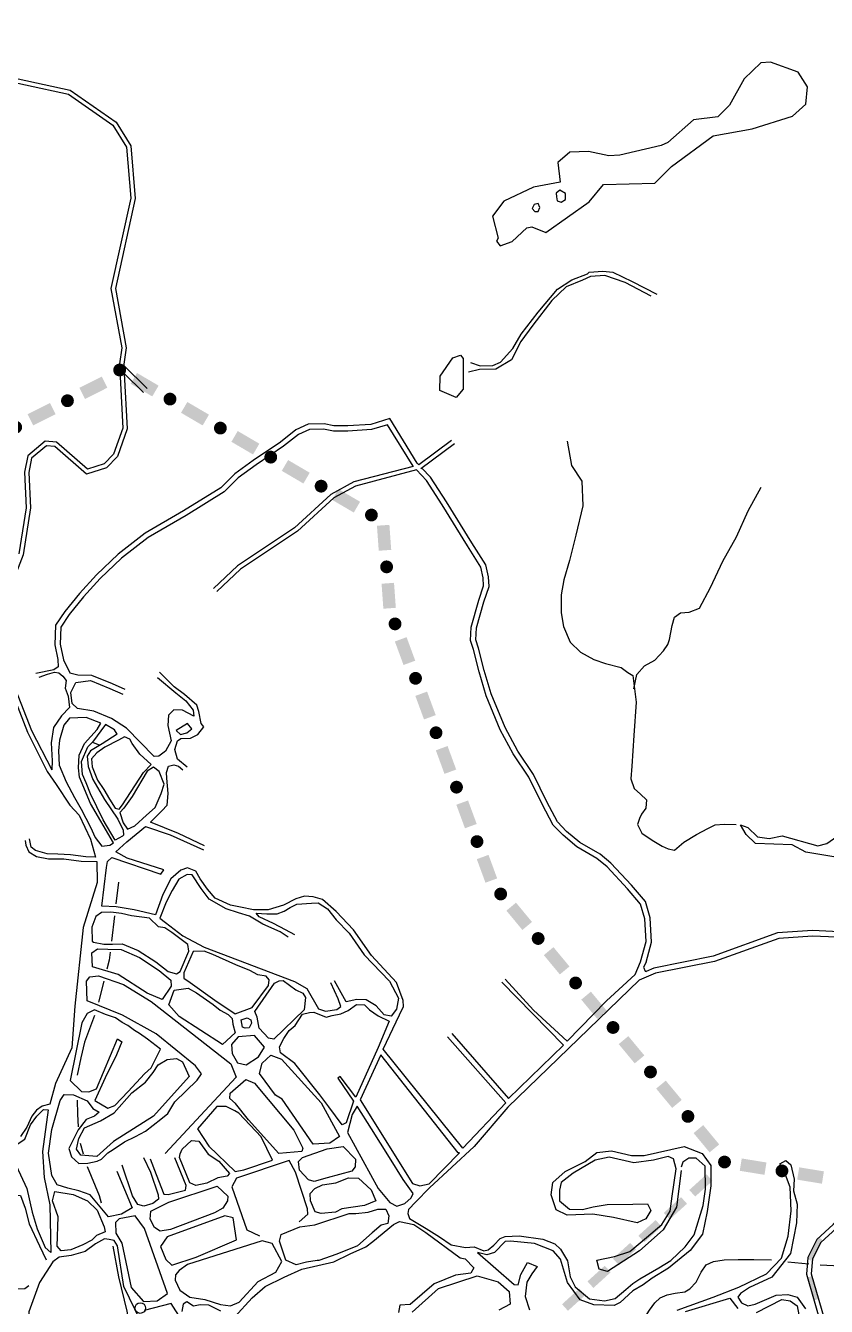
# Model space of a CAD drawing. Extents: x 682046 to 690153, y 7551609 to 7556947.
# Drawn here: x 686558 to 687731, y 7554313 to 7556190 of the extents above; entities that cross this region are included whole.
import ezdxf

# ---------------------------------------------------------------- set-up
doc = ezdxf.new("R2010")
doc.units = 0
doc.header["$LTSCALE"] = 80
doc.header["$MEASUREMENT"] = 0
for name, color, linetype in [('ESTACAO', 5, 'CONTINUOUS'), ('L-FERREA', 6, 'CONTINUOUS'), ('LIMITE-BACIA', 3, 'CONTINUOUS'), ('LIMITE-PROJETO', 1, 'CONTINUOUS'), ('RIO', 4, 'CONTINUOUS'), ('RUA', 7, 'CONTINUOUS')]:
    doc.layers.add(name, color=color, linetype=linetype)

# ---------------------------------------------------------------- blocks, each defined once
blk = doc.blocks.new('C')
at = {"layer": 'LIMITE-BACIA'}
blk.add_solid([(-33.924369, -12.897837), (-34.049212, 12.897837), (34.174054, -12.568263), (34.049212, 13.227411)], dxfattribs=at)
blk = doc.blocks.new('G1')
at = {"layer": 'LIMITE-BACIA', "xscale": 0.5, "yscale": 0.5, "zscale": 0.5}
blk.add_blockref('C', (-0.062421, 0), dxfattribs=at)
blk = doc.blocks.new('R')
at = {"layer": 'LIMITE-PROJETO', "const_width": 18.7}
blk.add_lwpolyline([(-75.231719, 0.286312, 1), (-93.931208, 0.424584, 1)], format="xyb", close=True, dxfattribs=at)
at = {"layer": 'LIMITE-PROJETO'}
blk.add_solid([(36.916794, 17.721334), (36.646701, -18.805257), (-36.376609, 18.263295), (-36.646701, -18.263295)], dxfattribs=at)
blk = doc.blocks.new('R1')
at = {"layer": 'LIMITE-BACIA', "xscale": 0.5, "yscale": 0.5, "zscale": 0.5}
blk.add_blockref('R', (0, 0.270981), dxfattribs=at)
blk = doc.blocks.new('ER2')
at = {"layer": 'L-FERREA'}
blk.add_solid([(-17.49992, 3.394176), (-17.49992, -3.605824), (17.49992, 3.5), (17.49992, -3.5)], dxfattribs=at)

msp = doc.modelspace()

# ---------------------------------------------------------------- linework, layer by layer
at = {"layer": 'ESTACAO'}
msp.add_circle((686725.788203, 7554310.650924), 7.792895, dxfattribs=at)
at = {"layer": 'L-FERREA', "linetype": 'CONTINUOUS'}
for points in [[(688534.768259, 7555075.138423), (688402.319842, 7554978.086533), (688306.35284, 7554894.689487), (688249.32785, 7554853.178516), (688191.468186, 7554799.506796), (688170.442762, 7554782.850818), (688135.211753, 7554754.978148), (688082.142639, 7554706.303294), (687962.064028, 7554626.189798), (687741.484611, 7554433.14108), (687717.600202, 7554411.108595), (687704.044688, 7554384.983232), (687702.066353, 7554360.270544), (687724.894451, 7554282.057352), (687732.318761, 7554242.151265), (687732.124372, 7554219.682521), (687722.895995, 7554196.496076), (687693.897474, 7554154.766146), (687607.861454, 7554053.507445), (687555.667473, 7554005.226118), (687513.023137, 7553972.137066), (687441.847795, 7553926.548438), (687398.067175, 7553872.138945), (687324.217318, 7553738.606669)], [(688538.905671, 7555069.492024), (688406.691887, 7554972.612062), (688310.716585, 7554889.207803), (688253.783617, 7554847.763819), (688196.0287, 7554794.189264), (688174.787665, 7554777.362482), (688139.755142, 7554749.646844), (688086.4765, 7554700.77981), (687966.329711, 7554620.620828), (687746.163587, 7554427.93382), (687723.248438, 7554406.79544), (687710.9095, 7554383.014769), (687709.146791, 7554360.995617), (687731.712268, 7554283.682216), (687739.324348, 7554242.766848), (687739.112773, 7554218.311539), (687729.102736, 7554193.161163), (687699.451925, 7554150.492564), (687612.923587, 7554048.654436), (687560.198265, 7553999.8816), (687517.06472, 7553966.412956), (687446.585305, 7553921.270077), (687403.900051, 7553868.221879), (687335.453422, 7553744.459496)]]:
    msp.add_lwpolyline(points, dxfattribs=at)
at = {"layer": 'LIMITE-PROJETO', "const_width": 9.372782}
msp.add_lwpolyline([(687064.915444, 7555467.952049, 1), (687064.242254, 7555477.300625, 1)], format="xyb", close=True, dxfattribs=at)
at = {"layer": 'LIMITE-PROJETO'}
msp.add_solid([(687093.601496, 7555421.620079), (687075.340485, 7555420.305107), (687090.962903, 7555458.262199), (687072.701892, 7555456.947226)], dxfattribs=at)
at = {"layer": 'RIO'}
for points in [[(687351.711638, 7555580.725597), (687358.048982, 7555545.055358), (687373.17753, 7555522.393734), (687374.265522, 7555486.03825), (687363.970549, 7555443.342163), (687355.129548, 7555405.784694), (687346.609529, 7555377.61539), (687342.746696, 7555355.903854), (687342.586161, 7555329.215778), (687346.083014, 7555309.433216), (687356.00875, 7555286.34793), (687371.225578, 7555271.76655), (687390.587651, 7555260.765504), (687407.648429, 7555255.031467), (687430.603693, 7555249.058299), (687440.397865, 7555241.918457), (687447.948511, 7555237.336695), (687452.37291, 7555198.498555), (687449.302801, 7555149.389614), (687446.454166, 7555104.55911), (687444.765864, 7555085.968933), (687449.85631, 7555072.10974), (687458.848072, 7555063.49347), (687467.886374, 7555055.138785), (687466.576821, 7555043.22785), (687460.407894, 7555034.340396), (687457.413297, 7555028.126557), (687454.738053, 7555019.157252), (687461.107538, 7555006.41982), (687476.284255, 7554996.163417), (687490.693873, 7554987.662683), (687499.430479, 7554983.679514), (687508.539406, 7554981.789025), (687522.422684, 7554993.082082), (687540.939063, 7555004.630294), (687557.850622, 7555013.225651), (687568.309213, 7555018.921118), (687581.423764, 7555019.826209), (687599.368805, 7555019.06228)], [(687449.322476, 7555217.895133), (687453.638981, 7555238.824449), (687464.830987, 7555251.675786), (687479.818372, 7555260.073755), (687492.457923, 7555273.477145), (687499.2431, 7555282.794688), (687501.639103, 7555290.194486), (687505.269235, 7555310.598098), (687508.549502, 7555322.968007), (687517.531665, 7555329.465885), (687530.123046, 7555330.464055), (687545.21474, 7555336.41468), (687561.35603, 7555366.466417), (687579.817899, 7555405.01083), (687599.64546, 7555440.613614), (687616.92137, 7555478.559433), (687635.778017, 7555513.255498)], [(686693.947016, 7554934.520509), (686690.114621, 7554903.010364)], [(686687.974116, 7554885.411025), (686683.452141, 7554848.23112)], [(686681.475826, 7554831.98176), (686680.066553, 7554820.39465), (686676.803751, 7554807.352117)], [(686672.424686, 7554789.847506), (686664.65409, 7554758.785784)], [(686658.620618, 7554739.53752), (686644.304182, 7554700.050472), (686638.465438, 7554677.440348), (686633.356522, 7554651.912791)], [(686633.285627, 7554615.443077), (686633.799477, 7554594.936934), (686634.555709, 7554576.166607)], [(686637.610851, 7554552.478891), (686642.102529, 7554536.559094)], [(686647.813967, 7554517.955345), (686665.430147, 7554475.426288), (686668.623856, 7554465.044667)], [(686685.571877, 7554401.359542), (686693.933604, 7554356.52251), (686706.302848, 7554306.235364), (686710.720008, 7554282.127919)], [(687389.475204, 7554235.448954), (687401.152712, 7554252.953564), (687413.560067, 7554264.623309), (687425.237575, 7554268.999458), (687437.644931, 7554274.104972), (687449.322438, 7554280.669203), (687461.729794, 7554291.609582), (687471.947606, 7554307.655476), (687479.975893, 7554318.595856), (687488.004181, 7554325.889438), (687498.221993, 7554330.265587), (687509.899501, 7554332.453669), (687523.766552, 7554334.641737), (687531.064992, 7554339.017899), (687540.552975, 7554348.499563), (687547.851415, 7554363.086727), (687555.149855, 7554374.027106), (687566.097534, 7554379.132621), (687581.424261, 7554381.320702), (687601.859904, 7554382.050053), (687625.21492, 7554382.050053), (687650.759459, 7554381.320702)], [(687674.844322, 7554378.403256), (687705.497778, 7554375.485823)], [(687722.284201, 7554374.027106), (687741.989996, 7554373.297741), (687758.046572, 7554371.109674), (687771.913604, 7554362.357362), (687782.131435, 7554351.416982), (687792.349247, 7554333.18302), (687804.756602, 7554300.361867), (687814.974414, 7554275.563675), (687826.651941, 7554255.870983)]]:
    msp.add_lwpolyline(points, dxfattribs=at)
at = {"layer": 'RIO', "linetype": 'CONTINUOUS'}
msp.add_lwpolyline([(687771.946869, 7554986.475465), (687742.400645, 7554971.777018), (687701.346562, 7554978.693721), (687681.289648, 7554989.648166), (687627.337207, 7554991.317346), (687613.903545, 7555004.322325), (687605.430308, 7555018.756926), (687616.193252, 7555014.976788), (687630.645378, 7555000.942369), (687647.311477, 7554998.594668), (687666.343684, 7555002.617655), (687718.786806, 7554988.112513), (687732.01638, 7554991.237794), (687793.450727, 7555034.330757), (687798.832462, 7555032.497921), (687805.66473, 7555038.895616), (687818.718769, 7555041.089443), (687819.290526, 7555032.547142), (687805.577379, 7555002.843611), (687780.75201, 7554987.064814)], close=True, dxfattribs=at)
at = {"layer": 'RUA'}
for p, q in [((686701.653205, 7555691.968906), (686736.150199, 7555657.97016)), ((686702.275917, 7555680.211189), (686730.578789, 7555652.317102))]:
    msp.add_line(p, q, dxfattribs=at)
at = {"layer": 'RUA', "linetype": 'CONTINUOUS'}
for points in [[(686139.024269, 7556189.738356), (686189.502114, 7556178.205193), (686313.807768, 7556161.725742), (686351.965057, 7556149.272259), (686432.021447, 7556136.527016), (686623.132013, 7556095.036558), (686690.5246, 7556048.144142), (686712.057403, 7556013.552566), (686718.326152, 7555936.538572), (686689.373353, 7555804.387403), (686705.17055, 7555717.567085), (686701.550475, 7555693.908601), (686701.653205, 7555691.968906)], [(686430.851419, 7556130.303475), (686620.553971, 7556089.1187), (686685.839366, 7556043.692488), (686705.872646, 7556011.509836), (686711.940122, 7555936.96856), (686682.918361, 7555804.502627), (686698.752959, 7555717.476759), (686695.194846, 7555694.223218), (686700.186122, 7555599.98066), (686686.802737, 7555561.911499), (686672.755012, 7555547.457606), (686648.501818, 7555539.640171), (686603.274947, 7555579.192556), (686586.59812, 7555580.837457), (686560.832727, 7555559.277053), (686556.025321, 7555535.490435), (686558.72176, 7555483.369151), (686547.824437, 7555415.828494)], [(686702.275917, 7555680.211189), (686706.57365, 7555599.063749), (686692.31269, 7555558.498317), (686676.196406, 7555541.916056), (686647.032571, 7555532.515794), (686600.634822, 7555573.09215), (686588.621977, 7555574.277024), (686566.597595, 7555555.847086), (686562.38824, 7555535.019576), (686565.07814, 7555483.024686), (686553.969691, 7555414.17548), (686527.375387, 7555344.698955), (686520.045867, 7555309.290087), (686522.784013, 7555268.381017), (686566.477559, 7555157.127298), (686596.058578, 7555099.459945)], [(687182.164097, 7555581.70519), (687134.149576, 7555546.243082)], [(687186.375314, 7555576.789988), (687137.080302, 7555540.382149)], [(687125.619486, 7555543.996972), (687038.727449, 7555521.116897), (687005.183585, 7555502.640816), (686952.039435, 7555453.961863), (686868.283272, 7555398.128252), (686833.189018, 7555365.055137)], [(687130.619974, 7555538.68104), (687041.11181, 7555515.112096), (687009.337808, 7555497.610862), (686956.455034, 7555449.171325), (686872.748207, 7555393.370602), (686838.162311, 7555360.776568)], [(688254.886086, 7555330.855505), (688230.816397, 7555305.840841), (688210.487996, 7555291.160856), (688126.893244, 7555259.185673), (688088.551526, 7555232.544437), (687996.050943, 7555204.443159), (687960.556987, 7555186.785877), (687908.67159, 7555126.383991), (687868.4468, 7555069.476585), (687814.51685, 7554944.362354), (687819.02719, 7554885.2354), (687813.635497, 7554879.070173), (687779.331975, 7554860.53804), (687710.917636, 7554863.68011), (687659.906103, 7554860.265781), (687565.480611, 7554826.079872), (687478.466541, 7554808.89791), (687467.056314, 7554803.971168)], [(686516.533541, 7555266.979802), (686560.653588, 7555154.640116), (686589.579375, 7555097.075327)], [(686942.456444, 7554854.017782), (686931.024479, 7554862.153129), (686905.533988, 7554873.303295), (686885.955618, 7554884.849148), (686869.794574, 7554889.701136), (686851.596936, 7554895.405744), (686826.894078, 7554909.575433), (686814.93496, 7554925.587053), (686801.726851, 7554945.470866), (686794.763485, 7554945.993751), (686782.349284, 7554939.229151), (686772.564754, 7554922.75111), (686763.831469, 7554905.354496), (686754.508218, 7554881.984734), (686762.852342, 7554875.620606), (686788.410287, 7554856.068905), (686819.222957, 7554839.341305), (686951.792306, 7554789.011017), (686969.715519, 7554778.72101), (686986.805014, 7554749.111698), (686997.199824, 7554745.931015), (687013.884933, 7554748.036751), (687019.533462, 7554752.370612), (687015.786622, 7554763.987174), (687005.336919, 7554787.022444)], [(686952.112292, 7554857.630902), (686938.775526, 7554864.649821), (686921.299647, 7554874.35853), (686899.882348, 7554883.803403), (686895.545542, 7554889.446817), (686911.442995, 7554888.532977), (686926.289204, 7554888.53771), (686936.930399, 7554892.216808), (686945.469078, 7554897.733049), (686955.059028, 7554902.330719), (686976.736805, 7554903.781666), (686986.590345, 7554904.441188), (687000.058907, 7554895.453195), (687013.003399, 7554879.507529), (687032.123601, 7554860.019427), (687053.975478, 7554828.227277), (687090.923449, 7554789.475254), (687104.401872, 7554764.710818), (687101.514809, 7554748.694442), (687093.305617, 7554738.255529), (687083.254386, 7554740.549605), (687071.492934, 7554753.607625), (687057.039025, 7554762.52964), (687043.178166, 7554762.590859), (687027.544302, 7554759.566551), (687010.655303, 7554790.082379)], [(687781.181901, 7554852.444646), (687711.001519, 7554855.667824), (687661.567377, 7554852.359075), (687567.629623, 7554818.349747), (687480.853948, 7554801.214858), (687457.000194, 7554790.915214), (687457.000194, 7554790.915214), (687264.632839, 7554605.146337), (687214.983459, 7554547.215625), (687149.551404, 7554486.828872), (687129.770663, 7554466.224973), (687118.703316, 7554454.911356), (687117.837144, 7554449.255973), (687120.19317, 7554441.95048), (687144.814375, 7554427.428179), (687164.313236, 7554415.050755), (687181.292377, 7554403.126615), (687202.68935, 7554399.583295), (687215.080764, 7554400.412684), (687229.167206, 7554394.514273), (687235.920344, 7554395.899166), (687244.072057, 7554403.072364), (687253.405025, 7554412.404102), (687260.674113, 7554415.378383), (687281.119957, 7554416.746874), (687315.693705, 7554411.59778), (687333.580441, 7554404.709846), (687341.554041, 7554397.158416), (687352.049435, 7554379.824831), (687356.102504, 7554356.462665), (687363.292836, 7554342.017529), (687384.403823, 7554324.150615), (687406.378909, 7554321.26794), (687421.723168, 7554324.47173), (687437.622747, 7554337.974588), (687447.616732, 7554346.728633), (687457.735022, 7554353.625219), (687485.901709, 7554369.814938), (687503.247666, 7554380.304941), (687524.308978, 7554400.372616), (687537.440185, 7554418.043716), (687550.751721, 7554460.915159), (687554.133507, 7554484.774972), (687553.733649, 7554518.643555), (687540.513379, 7554530.197349), (687529.939228, 7554530.11153), (687520.977182, 7554524.53622), (687518.376632, 7554516.898958)], [(686691.323208, 7554511.217957), (686713.975467, 7554457.367964), (686698.423688, 7554448.252824), (686679.433631, 7554444.145768), (686652.188222, 7554476.541008), (686635.637243, 7554482.353967), (686619.776201, 7554486.482936), (686604.08381, 7554491.159788), (686596.037133, 7554504.878151), (686591.108048, 7554537.497624), (686596.189467, 7554572.476836), (686608.344201, 7554614.873144), (686614.077712, 7554623.363469), (686627.945848, 7554623.138234), (686648.175202, 7554614.11106), (686656.41406, 7554603.127894), (686665.417893, 7554597.963249), (686658.906554, 7554591.760109), (686646.533586, 7554586.894832), (686634.852354, 7554571.694731), (686621.104955, 7554544.244965), (686624.785152, 7554532.379945), (686635.820348, 7554522.737382), (686649.075404, 7554523.047844), (686662.751364, 7554525.693406), (686668.880203, 7554528.987284), (686678.072564, 7554538.253505), (686686.116562, 7554543.1174), (686702.70235, 7554554.031945), (686718.905612, 7554562.037227), (686733.385002, 7554569.927152), (686755.869023, 7554587.580532), (686766.287516, 7554595.775358), (686776.704209, 7554612.621042), (686809.183994, 7554644.785004), (686815.503185, 7554653.858917), (686806.651247, 7554665.37778), (686749.014463, 7554712.277475), (686699.649669, 7554739.792336), (686648.064237, 7554761.039131), (686646.804677, 7554789.718841), (686651.665645, 7554795.984592), (686664.544632, 7554797.506658), (686701.372597, 7554784.559622), (686741.737093, 7554759.723346), (686858.750941, 7554668.331926), (686866.581917, 7554649.203985), (686762.51862, 7554537.043766)], [(686591.032274, 7554601.120801), (686582.317295, 7554540.243401), (686584.893344, 7554501.756112), (686593.368293, 7554461.745014), (686594.924839, 7554392.220054)], [(687518.461503, 7554512.246167), (687511.683723, 7554458.411057), (687491.929387, 7554425.113547), (687457.390835, 7554394.48353), (687410.786067, 7554364.44637), (687398.185708, 7554367.729859), (687395.026406, 7554381.10345), (687421.002271, 7554386.06052), (687443.270013, 7554393.484641), (687467.637161, 7554413.905564), (687490.099483, 7554433.210057), (687502.642394, 7554452.839553), (687505.134048, 7554474.763125), (687511.366344, 7554514.738101), (687507.421811, 7554529.308261), (687499.275405, 7554532.718793), (687477.861217, 7554527.329697), (687449.417767, 7554523.448011), (687413.220182, 7554531.903629), (687392.725445, 7554527.565035), (687360.343685, 7554508.585571), (687342.478647, 7554494.533511), (687340.247446, 7554483.505759), (687340.316454, 7554467.687266), (687354.968082, 7554455.811627), (687373.821582, 7554455.095643), (687389.389548, 7554459.104502), (687409.950157, 7554462.458544), (687447.525387, 7554462.995678), (687469.269063, 7554463.462076), (687473.869457, 7554453.88054), (687466.777383, 7554441.538502), (687454.297284, 7554435.758452), (687419.150946, 7554443.295473), (687389.129045, 7554448.208654), (687351.619738, 7554446.686997), (687335.261002, 7554454.492584), (687327.833243, 7554476.741185), (687330.588513, 7554494.72661), (687348.321756, 7554510.747743), (687378.011034, 7554525.591202), (687394.956648, 7554538.592762), (687416.568501, 7554541.028257), (687445.736849, 7554534.08005), (687464.524451, 7554534.348616), (687523.06154, 7554547.388897), (687549.480107, 7554537.276368), (687562.013196, 7554519.611422), (687562.019418, 7554489.943484), (687556.640702, 7554452.003536), (687549.947124, 7554418.920306), (687531.755684, 7554394.956948), (687499.835206, 7554369.085737), (687476.058049, 7554354.637965), (687462.856164, 7554344.853813), (687447.61771, 7554335.92231), (687428.964988, 7554318.850698), (687420.360411, 7554314.319007), (687390.6021, 7554315.29404), (687370.301969, 7554322.835819), (687351.771733, 7554348.297069), (687341.582482, 7554382.228184), (687330.872277, 7554394.367606), (687303.536219, 7554405.307062), (687268.314084, 7554408.889951), (687260.804369, 7554408.387308), (687245.012952, 7554392.149341), (687233.800753, 7554388.662417), (687220.201956, 7554392.202448), (687273.815744, 7554345.354732), (687279.793761, 7554344.765895), (687283.732069, 7554359.863699), (687293.450703, 7554377.326265), (687307.706946, 7554371.357849), (687299.497728, 7554360.918934), (687292.40568, 7554348.576898), (687289.848104, 7554327.637849), (687296.092822, 7554308.276895)], [(686730.394817, 7554531.135024), (686741.049335, 7554509.932394), (686751.945662, 7554476.507377), (686752.368391, 7554470.191619), (686744.133154, 7554463.873121), (686731.108677, 7554460.117701), (686722.296993, 7554462.411573), (686714.517468, 7554475.155679), (686699.375727, 7554520.280658)], [(686958.850838, 7554437.020053), (686971.289138, 7554448.41328), (686970.761362, 7554456.298481), (686953.31181, 7554509.914178), (686943.824591, 7554526.670562), (686867.030312, 7554500.867011), (686859.795052, 7554488.264579), (686881.759928, 7554425.371766), (686900.503018, 7554416.718695)], [(687512.698782, 7554307.759423), (687565.554018, 7554326.807068), (687603.192035, 7554341.193621), (687643.456612, 7554360.700702), (687665.655343, 7554383.943343), (687675.370866, 7554416.239878), (687679.830156, 7554453.129352), (687678.509096, 7554487.654037), (687670.09599, 7554509.836661), (687663.327205, 7554522.239917), (687671.93178, 7554526.771634), (687679.290529, 7554520.341552), (687684.156071, 7554499.404857), (687683.305629, 7554482.535862), (687688.564996, 7554463.108981), (687687.454051, 7554435.344137), (687678.619469, 7554390.589669), (687651.209215, 7554355.78041), (687618.563866, 7554340.739068), (687605.296083, 7554331.939466), (687601.684175, 7554326.752986), (687607.203996, 7554318.221925), (687616.401673, 7554313.892822), (687627.108767, 7554316.58737), (687657.915215, 7554329.527708), (687674.666222, 7554330.648895), (687688.790644, 7554326.649552), (687700.815685, 7554309.65341)], [(686767.763685, 7554465.960958), (686838.56959, 7554489.309258), (686854.009598, 7554474.885749), (686853.836293, 7554467.613667), (686846.610812, 7554457.229391), (686834.416712, 7554450.076788), (686770.354181, 7554425.572724), (686755.14982, 7554423.385838)], [(686562.5059, 7554343.167232), (686556.855887, 7554338.828799), (686543.302238, 7554338.54664), (686532.399181, 7554353.377452), (686516.468757, 7554369.286342), (686480.662292, 7554396.596237), (686464.027156, 7554412.457959), (686466.374752, 7554419.68808), (686471.541297, 7554427.106881), (686487.278749, 7554435.233193), (686502.497769, 7554451.105095), (686517.905334, 7554464.160446), (686530.11915, 7554472.050912), (686542.568616, 7554476.420681), (686550.414909, 7554475.531255), (686557.325242, 7554456.896731), (686563.007476, 7554434.286853), (686578.009137, 7554401.697304), (686587.875303, 7554381.55346)], [(686864.004503, 7554297.166711), (686889.815171, 7554325.595808), (686908.993517, 7554342.208107), (686936.777994, 7554355.935139), (686962.723568, 7554367.561192), (687009.49334, 7554378.603165), (687033.468215, 7554390.097341), (687056.523615, 7554400.540987), (687066.901222, 7554408.158207), (687096.916874, 7554432.912989), (687105.521475, 7554437.444707), (687126.609289, 7554432.92248), (687144.216961, 7554421.244723), (687194.724117, 7554384.163077), (687202.084162, 7554382.675572), (687214.544886, 7554369.528671), (687210.125797, 7554361.831468), (687187.838447, 7554358.840551), (687156.358906, 7554345.952831), (687121.408519, 7554315.891674), (687106.295217, 7554314.880103), (687104.370519, 7554304.190577)], [(687124.061042, 7554304.825709), (687162.903653, 7554339.219133), (687219.689901, 7554358.069444), (687250.243657, 7554349.219427), (687266.668993, 7554334.854932), (687267.908467, 7554316.336657), (687251.343645, 7554307.427415)], [(686785.78602, 7554294.642109), (686771.235252, 7554317.535375), (686731.575729, 7554307.13987)], [(686843.952544, 7554306.018684), (686826.379235, 7554314.74462), (686813.599858, 7554315.303863), (686803.8279, 7554313.235203), (686794.195143, 7554319.66345), (686788.745816, 7554316.469517), (686786.633869, 7554305.718698)], [(687525.079431, 7554305.873193), (687589.874991, 7554325.264433), (687601.768239, 7554310.237339)], [(687628.899964, 7554304.141776), (687666.208494, 7554323.451002), (687678.230424, 7554321.288829), (687688.611116, 7554314.072078), (687693.346419, 7554287.687473)]]:
    msp.add_lwpolyline(points, dxfattribs=at)
for points in [[(687479.72746, 7555959.072389), (687504.346098, 7555983.471686), (687565.688519, 7556028.435585), (687622.396529, 7556038.716239), (687681.755812, 7556057.115685), (687701.138964, 7556074.870255), (687703.644324, 7556100.270848), (687689.980443, 7556121.768742), (687649.507507, 7556135.997184), (687635.489372, 7556135.058916), (687610.748279, 7556111.891504), (687589.336347, 7556073.383916), (687572.388966, 7556055.946528), (687536.65534, 7556051.55325), (687499.125025, 7556018.321806), (687489.004228, 7556014.178353), (687428.491186, 7555999.755948), (687412.720785, 7555998.700396), (687382.579525, 7556005.263536), (687355.156375, 7556004.08808), (687337.58872, 7555988.977975), (687341.346636, 7555960.590933), (687301.976134, 7555952.9707), (687258.45158, 7555932.601071), (687241.814616, 7555910.339356), (687250.489872, 7555878.274601), (687248.12536, 7555874.156076), (687253.208855, 7555867.235844), (687270.887935, 7555873.303473), (687292.365731, 7555893.618289), (687299.54985, 7555894.759184), (687320.017891, 7555886.82085), (687383.917029, 7555931.686427), (687404.510418, 7555956.94017)], [(687188.666317, 7555644.881371), (687164.798541, 7555654.883012), (687165.143325, 7555676.02258), (687183.998189, 7555703.120311), (687195.212721, 7555706.735046), (687198.931377, 7555701.892178), (687199.171084, 7555656.893233)], [(686735.782312, 7554771.912757), (686693.330122, 7554799.524383), (686655.569392, 7554810.634835), (686654.591435, 7554831.162746), (686662.977303, 7554837.105929), (686678.113174, 7554836.713977), (686697.766079, 7554836.299199), (686724.546998, 7554824.250197), (686753.513, 7554805.426638), (686770.640403, 7554791.001281), (686771.21685, 7554782.388911), (686757.901267, 7554762.643948)], [(686799.143446, 7554787.718499), (686834.930024, 7554761.853969), (686865.122131, 7554741.959039), (686889.906524, 7554751.115409), (686913.728344, 7554783.276605), (686914.914249, 7554791.430202), (686910.507507, 7554796.902567), (686898.248006, 7554798.965642), (686886.294117, 7554805.086322), (686866.103194, 7554813.539311), (686832.196056, 7554828.571755), (686819.438206, 7554833.615779), (686803.342209, 7554833.198478), (686789.876564, 7554801.935172), (686789.74724, 7554794.00599)], [(686767.440402, 7554755.014198), (686775.733472, 7554776.566918), (686796.233646, 7554779.449491), (686808.225937, 7554772.754675), (686832.479558, 7554755.345901), (686842.824813, 7554747.387382), (686854.81713, 7554740.692568), (686860.411575, 7554734.722966), (686861.524216, 7554726.723216), (686865.073438, 7554713.902105), (686846.415989, 7554696.812263), (686782.928071, 7554738.105884)], [(686922.69747, 7554786.930374), (686929.397272, 7554790.345639), (686935.30939, 7554790.741352), (686954.034207, 7554777.160473), (686964.283106, 7554771.91277), (686968.005279, 7554765.875452), (686966.207935, 7554747.65308), (686921.80657, 7554704.498517), (686913.789425, 7554705.942041), (686900.248972, 7554720.876797), (686897.351197, 7554736.775536), (686893.802073, 7554745.438501)], [(686736.591338, 7554704.655689), (686724.587059, 7554713.17892), (686717.288619, 7554717.555069), (686707.548478, 7554724.627541), (686699.157697, 7554729.256512), (686689.554536, 7554735.789045), (686674.957638, 7554740.894559), (686658.901062, 7554747.458789), (686648.000033, 7554742.275693), (686640.149852, 7554728.602187), (686622.898098, 7554643.96514), (686639.794421, 7554628.198931), (686650.243819, 7554627.572129), (686661.505944, 7554631.786323), (686692.368053, 7554705.366608), (686699.034935, 7554700.622277), (686691.070508, 7554681.633802), (686674.259589, 7554648.211667), (686659.423652, 7554614.9918), (686678.176305, 7554603.406108), (686688.688954, 7554607.709985), (686707.937971, 7554627.97335), (686732.182521, 7554653.818789), (686741.987959, 7554662.549338), (686755.698857, 7554689.891713)], [(687007.05492, 7554739.173552), (687019.732711, 7554742.000004), (687030.30801, 7554746.663626), (687042.590418, 7554755.397274), (687054.480552, 7554755.204175), (687061.905226, 7554747.789545), (687074.388437, 7554738.735626), (687090.747146, 7554730.930038), (687074.529541, 7554692.264616), (687041.764819, 7554619.856443), (687018.963699, 7554649.976584), (687015.154073, 7554647.743701), (687038.218807, 7554613.685439), (687027.452013, 7554582.307475), (687021.737587, 7554578.958138), (687002.156104, 7554605.337986), (686989.079817, 7554623.252726), (686952.34883, 7554669.25258), (686931.52152, 7554684.67063), (686929.943069, 7554693.465497), (686936.049794, 7554705.741583), (686944.193088, 7554717.165046), (686952.599997, 7554724.650362), (686963.369878, 7554741.19433), (686974.076972, 7554743.888878), (686979.989091, 7554744.28459), (686998.198242, 7554736.673399)], [(686898.978211, 7554678.618415), (686907.876702, 7554693.021554), (686893.396023, 7554709.857411), (686869.411871, 7554708.252092), (686859.601971, 7554697.03479), (686860.481598, 7554683.892789), (686868.528275, 7554670.174426), (686880.922257, 7554666.944716)], [(686667.754954, 7554585.187418), (686687.552924, 7554596.507495), (686713.216322, 7554625.852759), (686733.564197, 7554641.799922), (686744.747664, 7554655.813269), (686752.062382, 7554667.260742), (686765.392499, 7554675.073744), (686779.145319, 7554676.570986), (686787.574529, 7554671.367854), (686797.654398, 7554650.126762), (686745.204798, 7554591.691416), (686686.705413, 7554554.509697), (686662.369516, 7554532.646408), (686638.578878, 7554534.514434), (686632.217636, 7554543.316345), (686635.777122, 7554559.126328), (686643.972103, 7554574.669843)], [(686924.036755, 7554622.551992), (686900.748487, 7554654.245804), (686904.336616, 7554669.666974), (686917.189526, 7554681.439976), (686932.985131, 7554675.544753), (686990.855934, 7554611.504259), (687017.920206, 7554562.233194), (687003.503949, 7554552.216248), (686979.42397, 7554550.604516), (686933.764997, 7554616.966851)], [(686893.151149, 7554640.185331), (686950.685977, 7554571.492885), (686964.166781, 7554544.963007), (686962.50335, 7554540.231363), (686928.675701, 7554537.146328), (686884.638574, 7554586.593834), (686865.407507, 7554610.297582), (686856.994531, 7554617.655007), (686857.780955, 7554625.62817), (686880.748352, 7554645.382645)], [(686919.369285, 7554527.551689), (686902.968518, 7554561.416029), (686870.142623, 7554596.413545), (686864.165704, 7554599.473887), (686851.598763, 7554606.13024), (686837.98523, 7554605.821966), (686809.47521, 7554573.221681), (686826.05844, 7554547.90116), (686864.912161, 7554510.707309), (686877.369666, 7554513.286029)], [(687074.570813, 7554485.809322), (687091.786214, 7554465.204792), (687102.035137, 7554459.957118), (687113.661683, 7554463.702141), (687122.988019, 7554472.237932), (687125.548706, 7554478.343012), (687111.289378, 7554499.145399), (687091.312485, 7554531.432442), (687064.764525, 7554573.169145), (687043.736411, 7554606.374788), (687036.435998, 7554594.353124), (687029.542212, 7554567.898285)], [(686999.660588, 7554501.263814), (686980.651364, 7554495.90303), (686972.255571, 7554498.52129), (686959.049785, 7554512.93841), (686957.557039, 7554525.37933), (686963.776189, 7554531.075944), (686999.795069, 7554543.764602), (687023.194263, 7554547.300423), (687041.140691, 7554528.993659), (687040.574173, 7554517.734996), (687035.713205, 7554511.469245)], [(687021.218898, 7554455.847475), (687011.784296, 7554451.020708), (686991.135838, 7554449.061924), (686982.285725, 7554451.92993), (686975.46335, 7554467.62176), (686974.733183, 7554478.53077), (686981.742285, 7554485.92069), (686992.927551, 7554491.283177), (687012.349877, 7554494.313357), (687030.928569, 7554501.324195), (687045.660288, 7554500.914282), (687064.339287, 7554483.87187), (687070.989801, 7554467.627326), (687054.500518, 7554460.876616)], [(686648.406228, 7554467.846641), (686662.598625, 7554454.314104), (686672.704836, 7554429.646223), (686674.389836, 7554422.517782), (686661.484138, 7554416.826482), (686654.6713, 7554410.336126), (686641.846022, 7554403.443317), (686624.210789, 7554396.228591), (686609.891967, 7554394.522099), (686604.151371, 7554401.398349), (686605.281273, 7554444.443356), (686597.097797, 7554467.654538), (686600.648296, 7554481.279545), (686627.531414, 7554477.166056)], [(686765.823182, 7554332.05412), (686732.106027, 7554427.453833), (686718.473018, 7554446.012635), (686695.054719, 7554441.303536), (686689.746783, 7554435.997169), (686690.078933, 7554420.458847), (686698.905724, 7554405.760361), (686712.644194, 7554340.704225), (686730.382144, 7554320.081325), (686750.533212, 7554321.430086)], [(686849.961451, 7554446.026033), (686765.290245, 7554415.113641), (686755.330986, 7554400.956474), (686763.221426, 7554381.683285), (686772.281555, 7554373.759905), (686807.860249, 7554385.331116), (686866.608263, 7554410.694486), (686861.74653, 7554442.954995)], [(686985.278834, 7554380.237857), (686969.265898, 7554378.012608), (686954.486764, 7554374.02379), (686939.039713, 7554380.816115), (686929.995437, 7554408.87552), (686932.527439, 7554418.592056), (686959.777586, 7554429.748262), (686981.588072, 7554432.601518), (687031.94389, 7554449.130251), (687041.847651, 7554449.194731), (687059.62294, 7554450.961207), (687073.758261, 7554455.367685), (687085.864043, 7554455.601249), (687089.965171, 7554446.071304), (687088.435222, 7554434.434287), (687078.781704, 7554432.057958), (687065.682166, 7554420.800024), (687044.424277, 7554402.075248), (687014.085669, 7554389.66346), (686987.57738, 7554380.391705)], [(686701.507761, 7554342.167429), (686692.55463, 7554402.035047), (686687.427153, 7554409.612379), (686680.073538, 7554411.301571), (686673.63672, 7554412.285337), (686659.966324, 7554405.004678), (686645.169236, 7554393.404785), (686624.310157, 7554387.764841), (686606.786191, 7554385.17732), (686597.761536, 7554378.529171), (686577.930276, 7554348.159886), (686562.415851, 7554305.067246), (686563.12177, 7554294.520514), (686589.578858, 7554269.953756), (686619.839498, 7554251.467527), (686641.219249, 7554238.752571), (686654.095099, 7554226.175726), (686719.607115, 7554269.129671), (686726.187909, 7554291.849173)], [(686904.447864, 7554409.015003), (686795.240684, 7554374.673806), (686782.763743, 7554365.830161), (686777.245674, 7554359.520429), (686777.11635, 7554351.591247), (686784.041822, 7554336.873778), (686798.382013, 7554326.895733), (686820.227698, 7554323.243236), (686843.214958, 7554316.130851), (686858.170044, 7554314.113522), (686870.728844, 7554319.480129), (686898.543986, 7554349.603144), (686924.611228, 7554363.342031), (686933.059426, 7554379.113617), (686919.019511, 7554405.217822)]]:
    msp.add_lwpolyline(points, close=True, dxfattribs=at)
at = {"layer": 'RUA'}
for points in [[(687335.697773, 7555938.774726), (687336.88307, 7555933.18213), (687342.696371, 7555931.140386), (687348.939082, 7555934.799341), (687349.152498, 7555943.726671), (687340.70122, 7555948.832937), (687335.319829, 7555944.42136)], [(687300.339618, 7555921.82314), (687303.892909, 7555917.199312), (687308.736905, 7555917.523533), (687311.588301, 7555923.386315), (687308.788347, 7555928.870838), (687303.191014, 7555927.685922)], [(686667.976843, 7555167.545035), (686646.663105, 7555175.752648), (686622.250547, 7555174.859751), (686614.033175, 7555164.675548), (686607.344197, 7555142.736175), (686606.166382, 7555127.094419), (686606.81081, 7555106.386972), (686617.349111, 7555081.89521), (686629.265218, 7555058.977848), (686639.309721, 7555041.863941), (686652.949305, 7555015.356482), (686659.892543, 7555000.258289), (686669.640754, 7554987.571099), (686681.403808, 7554989.099526), (686686.374233, 7554992.39658), (686652.843191, 7555050.180689), (686636.936946, 7555088.393918), (686635.260406, 7555102.362446), (686636.240693, 7555120.955352), (686644.013628, 7555137.779631), (686662.663207, 7555158.296282)], [(686778.42711, 7555157.151549), (686784.777765, 7555150.906791), (686794.22724, 7555153.762542), (686801.264335, 7555159.421198), (686794.814917, 7555167.141524)], [(686699.700363, 7555048.129325), (686730.648827, 7555095.407383), (686741.720554, 7555107.264814), (686725.130313, 7555122.458405), (686713.708026, 7555137.997901), (686710.31047, 7555144.440318), (686702.680792, 7555147.635111), (686694.117747, 7555142.615416), (686674.038557, 7555132.378354), (686661.981654, 7555124.16045), (686654.403803, 7555115.50123), (686655.515373, 7555103.829736), (686663.087816, 7555084.046485), (686672.576894, 7555070.634643), (686680.601441, 7555056.485167), (686688.922484, 7555042.961372), (686694.927465, 7555041.881122)], [(686707.288009, 7555012.323683), (686718.065889, 7555017.491622), (686734.846287, 7555032.695519), (686747.443946, 7555043.914002), (686756.446522, 7555064.526037), (686760.7256, 7555078.152107), (686753.535453, 7555096.939242), (686744.969945, 7555103.035754), (686735.718016, 7555097.228855), (686713.72519, 7555060.184414), (686701.522586, 7555043.063646), (686696.011423, 7555036.766029), (686700.739826, 7555021.519591)], [(686657.232313, 7554846.850982), (686672.441869, 7554843.831898), (686685.122276, 7554844.103897), (686699.526606, 7554844.491282), (686722.706013, 7554834.508124), (686748.6451, 7554817.788895), (686766.883346, 7554804.014621), (686778.683514, 7554800.190606), (686784.199275, 7554804.020155), (686797.218331, 7554833.728099), (686795.41575, 7554843.411865), (686772.311403, 7554860.897563), (686762.043008, 7554867.707763), (686752.695105, 7554869.389013), (686739.169241, 7554881.748502), (686712.964742, 7554885.185158), (686698.291404, 7554888.816865), (686682.584108, 7554890.649196), (686668.754402, 7554890.300272), (686660.480735, 7554884.555933), (686654.62273, 7554868.592105), (686655.393126, 7554848.458077)], [(686882.570912, 7554735.786255), (686887.695348, 7554733.162415), (686889.01021, 7554728.305696), (686885.53007, 7554721.150141), (686879.617951, 7554720.754428), (686875.544735, 7554722.459693), (686873.834516, 7554733.22361)], [(687191.818555, 7554538.159589), (687078.274166, 7554681.868465), (687048.070105, 7554615.56537), (687124.560246, 7554493.11103), (687135.662725, 7554489.898355), (687149.325865, 7554492.790758), (687193.789254, 7554538.291467)], [(686787.098499, 7554543.563279), (686800.695802, 7554556.007993), (686811.729172, 7554555.016288), (686825.10314, 7554536.302606), (686840.812262, 7554525.819418), (686856.446346, 7554507.833743), (686853.229107, 7554504.158013), (686839.553146, 7554501.512451), (686823.349858, 7554493.507168), (686807.413782, 7554490.133599), (686798.486808, 7554494.14995), (686783.308434, 7554531.198255), (686784.111839, 7554536.442591)]]:
    msp.add_lwpolyline(points, close=True, dxfattribs=at)
for points in [[(687210.018081, 7555696.192619), (687224.120684, 7555691.464611), (687242.743357, 7555691.9008), (687253.776072, 7555696.690634), (687271.910268, 7555716.540764), (687284.285128, 7555737.625977), (687308.875451, 7555770.062392), (687337.44845, 7555803.575649), (687358.436565, 7555817.134596), (687381.363317, 7555825.961616), (687383.623325, 7555828.543726), (687403.80669, 7555829.894649), (687418.500655, 7555828.44731), (687446.975847, 7555814.957976), (687483.094991, 7555796.308315)], [(687474.376278, 7555793.293907), (687436.534492, 7555813.448839), (687406.660611, 7555823.60344), (687385.669944, 7555822.198482), (687373.883893, 7555816.547954), (687350.203806, 7555806.860214), (687328.840271, 7555786.793936), (687301.236603, 7555750.914716), (687283.372368, 7555727.031268), (687269.760768, 7555700.191346), (687247.15797, 7555686.524324), (687222.88397, 7555685.709903), (687206.899276, 7555682.209166)], [(687134.184034, 7555546.268532), (687131.75475, 7555548.851062), (687091.69912, 7555614.102352), (687063.516797, 7555605.510433), (687030.018958, 7555603.26834), (687009.690493, 7555603.411815), (686995.102638, 7555606.428837), (686972.059598, 7555605.773881), (686953.632739, 7555597.309747), (686931.321866, 7555579.624026), (686891.319945, 7555552.50379), (686864.326803, 7555532.917771), (686843.720837, 7555512.730668), (686789.070745, 7555478.678781), (686733.087521, 7555446.272952), (686693.217511, 7555415.396544), (686661.457657, 7555385.135081), (686636.8108, 7555357.830299), (686615.235001, 7555331.451641), (686601.530333, 7555311.044202), (686600.768306, 7555282.517764), (686605.189754, 7555261.144329)], [(687125.619486, 7555543.996972), (687125.529793, 7555544.092323), (687088.208531, 7555604.889283), (687064.9321, 7555597.793019), (687030.252047, 7555595.471797), (687008.865684, 7555595.622738), (686994.414791, 7555598.611435), (686973.869312, 7555598.027467), (686957.739248, 7555590.618335), (686935.936339, 7555573.335275), (686895.796975, 7555546.121857), (686869.370408, 7555526.94694), (686848.566582, 7555506.565998), (686793.085317, 7555471.996217), (686737.445893, 7555439.789396), (686698.305593, 7555409.478095), (686667.047104, 7555379.694342), (686642.724121, 7555352.748362), (686621.501132, 7555326.80105), (686609.261877, 7555308.575739), (686608.584347, 7555283.212408), (686613.265956, 7555260.581338), (686622.465784, 7555241.417437), (686634.55213, 7555238.270462), (686654.362126, 7555238.014024), (686684.473856, 7555225.788109), (686703.234685, 7555217.549573)], [(687260.529204, 7554792.797469), (687302.366068, 7554747.33531), (687351.349319, 7554701.560284), (687409.137161, 7554760.811256), (687450.902994, 7554799.210167), (687459.148632, 7554817.959366), (687467.444374, 7554847.788534), (687465.230137, 7554880.870188), (687459.024881, 7554902.608099), (687440.103257, 7554925.077227), (687410.249914, 7554957.100105), (687395.166381, 7554969.540702), (687365.526534, 7554986.545324), (687345.397583, 7555003.395343), (687330.944073, 7555018.251671), (687314.647981, 7555048.808422), (687295.354722, 7555088.658796), (687272.489566, 7555122.731794), (687253.512626, 7555157.856218), (687232.745804, 7555207.8934), (687222.491577, 7555242.810479), (687213.971877, 7555275.470079), (687209.922905, 7555288.649261), (687210.969456, 7555308.498978), (687221.785292, 7555347.991067), (687229.084586, 7555369.050501), (687228.293787, 7555380.865378), (687224.87484, 7555396.460276), (687205.373296, 7555427.593656), (687168.104755, 7555487.602952), (687145.13416, 7555523.251263), (687130.619974, 7555538.68104)], [(687467.140639, 7554817.605111), (687475.31052, 7554846.98172), (687472.952256, 7554882.215209), (687466.06209, 7554906.352457), (687445.9388, 7554930.248544), (687415.603305, 7554962.788614), (687399.617263, 7554975.973583), (687370.002244, 7554992.963961), (687350.706551, 7555009.116455), (687337.301721, 7555022.894878), (687321.597374, 7555052.342049), (687302.132025, 7555092.547874), (687279.169961, 7555126.765284), (687260.559472, 7555161.211442), (687240.106228, 7555210.493065), (687230.003904, 7555244.892892), (687221.471973, 7555277.599379), (687217.779517, 7555289.618122), (687218.709134, 7555307.249978), (687229.23484, 7555345.682712), (687236.96754, 7555367.992577), (687236.032239, 7555381.966367), (687232.198935, 7555399.451279), (687211.987026, 7555431.718728), (687174.692146, 7555491.770433), (687151.300217, 7555528.072617), (687138.638544, 7555541.53302)], [(686605.189754, 7555261.144329), (686605.351776, 7555250.061132), (686598.954184, 7555245.927458), (686572.623102, 7555240.459601)], [(686577.447826, 7555234.85379), (686589.751636, 7555239.382782), (686599.939377, 7555242.287947), (686606.682644, 7555241.257098), (686612.196251, 7555236.438492), (686617.070356, 7555230.094905), (686615.59625, 7555218.879867), (686620.077744, 7555207.322355), (686621.951812, 7555190.402677), (686610.141819, 7555178.495833), (686598.6775, 7555161.42448), (686594.991004, 7555138.944974), (686596.768752, 7555112.384655), (686596.058578, 7555099.459945)], [(686750.994926, 7555234.612259), (686777.72597, 7555211.945401), (686792.592732, 7555200.341919), (686803.128609, 7555186.966368), (686804.459457, 7555178.162333), (686787.575388, 7555186.666435), (686774.925903, 7555187.301966), (686767.29867, 7555179.380536), (686766.071474, 7555164.476558), (686771.293695, 7555141.852253), (686762.683731, 7555126.454127), (686752.792282, 7555119.122244), (686746.147779, 7555118.677511), (686705.532704, 7555160.424548), (686683.823892, 7555174.534459), (686657.882959, 7555185.396719), (686633.912413, 7555188.979956), (686625.986425, 7555196.601466), (686624.161739, 7555212.783352), (686631.344555, 7555227.344859), (686652.791602, 7555230.238998)], [(686652.791602, 7555230.238998), (686681.440074, 7555218.607192), (686700.10063, 7555210.412689)], [(686794.63209, 7555103.395394), (686780.503613, 7555115.048291), (686776.612238, 7555128.868575), (686780.202414, 7555141.707439), (686785.17282, 7555145.004491), (686799.20011, 7555145.943373), (686809.97799, 7555151.111312), (686818.884245, 7555162.08272), (686814.847189, 7555167.000141), (686811.447189, 7555184.558781), (686808.59039, 7555194.001762), (686790.474218, 7555209.834316), (686775.656837, 7555220.700021), (686754.192491, 7555242.2372)], [(686692.048615, 7555151.370022), (686687.912794, 7555157.763025), (686674.769491, 7555165.776409), (686655.7273, 7555140.045849)], [(686692.048615, 7555151.370022), (686670.0015, 7555137.295789), (686652.875409, 7555127.2564), (686648.201294, 7555119.53263), (686649.238313, 7555104.039118), (686656.42846, 7555085.251984), (686673.218673, 7555055.99102), (686692.961984, 7555026.927728), (686700.692888, 7555011.141159), (686701.186707, 7555003.763291), (686699.808921, 7555002.188895), (686689.080423, 7554996.283164), (686671.502564, 7555026.232492), (686652.643201, 7555064.248047), (686646.388865, 7555080.13346), (686641.119705, 7555092.379333), (686639.835776, 7555111.561785), (686648.78897, 7555132.911611), (686655.7273, 7555140.045849), (686666.576136, 7555135.287826)], [(686820.153102, 7554988.01107), (686781.856512, 7555006.198351), (686740.705587, 7555022.712406), (686757.387241, 7555039.391872), (686765.014475, 7555047.313301), (686766.83179, 7555064.480053), (686764.562687, 7555087.302017), (686764.019486, 7555095.417675), (686767.118288, 7555104.518184), (686775.140576, 7555106.537328), (686781.933224, 7555104.768702), (686788.234497, 7555099.261721)], [(686589.579375, 7555097.075327), (686602.781084, 7555077.955766), (686622.623178, 7555047.416907), (686636.210919, 7555032.763432), (686652.657902, 7554997.550767), (686660.341887, 7554971.385782), (686646.215833, 7554971.922468), (686623.77122, 7554974.866743), (686605.166116, 7554975.844732), (686589.563531, 7554976.282605), (686572.188088, 7554981.048351), (686565.936196, 7554985.817541), (686563.620135, 7554998.261086)], [(687176.316035, 7554708.002273), (687261.388178, 7554611.425693), (687198.352985, 7554544.954876), (687081.868312, 7554689.823198), (687105.925384, 7554740.34545), (687111.779777, 7554752.594768), (687111.187194, 7554761.448203), (687101.288394, 7554787.46496), (687064.512848, 7554827.245711), (687038.270716, 7554864.767133), (687012.719931, 7554891.959538), (686993.028444, 7554909.168845), (686979.393786, 7554913.443874), (686966.744301, 7554914.079405), (686953.652824, 7554910.238789), (686935.739086, 7554900.887763), (686913.198151, 7554894.191411), (686891.68933, 7554894.23395), (686872.886699, 7554898.163089), (686857.874235, 7554900.86372), (686835.674087, 7554911.235278), (686824.399944, 7554924.561415), (686813.765303, 7554939.412548), (686807.068975, 7554950.821814), (686794.861465, 7554955.933463), (686785.461389, 7554952.339936), (686770.74766, 7554939.497641), (686758.940131, 7554916.474574), (686748.315304, 7554886.860846), (686716.665661, 7554894.376651), (686690.430899, 7554898.549435), (686669.610961, 7554899.379179), (686676.193844, 7554956.142761), (686677.816076, 7554965.144439), (686684.114905, 7554970.75368), (686756.17719, 7554946.674405), (686760.211803, 7554952.873193), (686706.411393, 7554970.022765), (686690.216207, 7554979.314071), (686706.307722, 7554993.730763), (686733.717855, 7555016.315958), (686769.404556, 7555003.882718), (686818.333323, 7554981.960526)], [(686557.123797, 7554995.602996), (686558.306519, 7554989.012335), (686562.689249, 7554978.930392), (686573.518955, 7554972.244331), (686591.533919, 7554969.003568), (686613.781005, 7554969.010443), (686639.22814, 7554965.526037), (686662.262892, 7554964.844536), (686662.86878, 7554934.30644), (686642.084771, 7554868.070759), (686630.123767, 7554752.959979), (686625.328235, 7554692.027525), (686601.456531, 7554639.873327), (686593.062282, 7554609.252442), (686582.136257, 7554606.297862), (686573.622593, 7554600.540376), (686566.783007, 7554591.930569), (686559.698974, 7554575.893496), (686550.251961, 7554561.921537)], [(687467.140639, 7554817.605111), (687463.143244, 7554810.20261), (687465.753133, 7554804.448555), (687467.056314, 7554803.971168)], [(687182.664247, 7554712.873723), (687265.422792, 7554617.624467), (687346.223577, 7554695.659668), (687255.492126, 7554788.15199)], [(686543.918164, 7554549.629866), (686556.740682, 7554557.979788), (686565.148787, 7554578.969307), (686574.101338, 7554591.824569), (686584.085774, 7554601.480604), (686591.032274, 7554601.120801)], [(686543.918164, 7554549.629866), (686539.972008, 7554536.36723), (686543.922053, 7554519.656464), (686559.62128, 7554486.049648), (686567.615605, 7554451.219824), (686574.903005, 7554426.952145), (686586.654402, 7554399.446757), (686594.924839, 7554392.220054)], [(686740.133901, 7554529.461941), (686749.179789, 7554506.42142), (686760.333894, 7554477.754739), (686766.731743, 7554477.029499), (686792.282909, 7554483.353532), (686792.971022, 7554490.320373), (686776.412822, 7554530.736715)], [(686755.14982, 7554423.385838), (686746.477377, 7554428.849428), (686740.460177, 7554441.134785), (686741.415502, 7554452.73334), (686767.763685, 7554465.960958)]]:
    msp.add_lwpolyline(points, dxfattribs=at)

# ---------------------------------------------------------------- block references
at = {"layer": 'LIMITE-BACIA', "xscale": 1.002437, "yscale": 1.002437, "zscale": 1.002437, "rotation": 41.91533500000001}
for p in [(687547.504269, 7554490.321499), (687510.206972, 7554456.838526), (687472.909676, 7554423.355553), (687435.61238, 7554389.872579), (687398.315083, 7554356.389606), (687361.017787, 7554322.906632)]:
    msp.add_blockref('G1', p, dxfattribs=at)
at = {"layer": 'LIMITE-PROJETO', "xscale": 1.002437, "yscale": 1.002437, "zscale": 1.002437}
for p, rotation in [((686732.080191, 7555663.547335), 330.0501560000001), ((686657.061499, 7555658.961693), 27.057003), ((686805.908981, 7555621.008393), 330.0501560000001), ((686581.179931, 7555620.202961), 27.057003), ((686879.73777, 7555578.469451), 330.0501560000001), ((686953.566559, 7555535.930508), 330.0501560000001), ((687027.395348, 7555493.391566), 330.0501560000001), ((687089.759087, 7555354.400897), 274.542411), ((687113.742828, 7555273.30915), 290.626653), ((687143.759337, 7555193.564176), 290.626653), ((687173.775847, 7555113.819202), 290.626653), ((687203.792357, 7555034.074228), 290.626653), ((687233.808866, 7554954.329254), 290.626653), ((687281.025705, 7554884.659137), 310.091454), ((687335.899896, 7554819.474208), 310.091454), ((687390.774087, 7554754.28928), 310.091454), ((687445.648278, 7554689.104351), 310.091454), ((687500.522469, 7554623.919423), 310.091454), ((687555.396659, 7554558.734494), 310.091454), ((687623.887324, 7554517.7756), 351.2313859999999), ((687708.098538, 7554504.786247), 351.2313859999999)]:
    msp.add_blockref('R1', p, dxfattribs=dict(at, rotation=rotation))
at = {"layer": 'RIO'}
for p, rotation in [((687714.271019, 7554397.092842), 242.576819), ((687711.716697, 7554339.69869), 286.2709500000001)]:
    msp.add_blockref('ER2', p, dxfattribs=dict(at, rotation=rotation))

doc.saveas('drawing.dxf')
